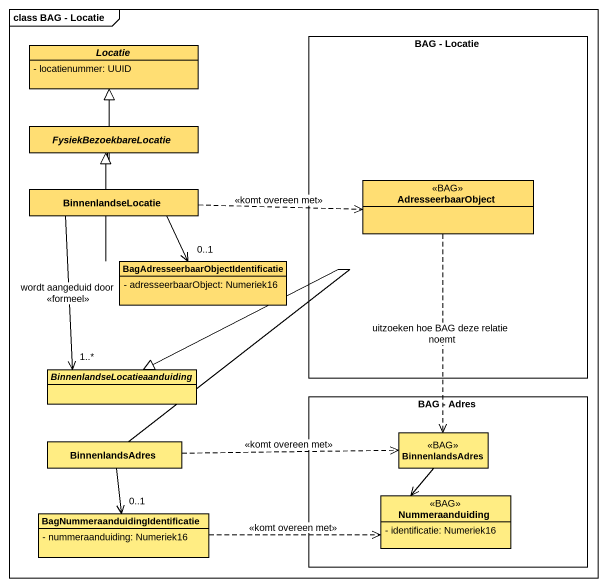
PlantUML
@startuml
mainframe class BAG - Locatie
hide circle
hide empty members
skinparam classAttributeIconSize 0
rectangle "BAG - Locatie" as BAG_Locatie {
  class AdresseerbaarObject <<BAG>> #FFDE73
}
abstract class Locatie #FFDE73 {
  - locatienummer: UUID
}
abstract class FysiekBezoekbareLocatie #FFDE73
class BinnenlandseLocatie #FFDE73
class "BagAdresseerbaarObjectIdentificatie" as BagAdresseerbaarObjectIdenti #FFDE73 {
  - adresseerbaarObject: Numeriek16
}
abstract class "BinnenlandseLocatieaanduiding" as BinnenlandseLocatieaanduidin #FFED83
rectangle "BAG - Adres" as BAG_Adres {
  class "BinnenlandsAdres" as BinnenlandsAdres_2 <<BAG>> #FFED83
  class Nummeraanduiding <<BAG>> #FFED83 {
    - identificatie: Numeriek16
  }
}
class BinnenlandsAdres #FFED83
class "BagNummeraanduidingIdentificatie" as BagNummeraanduidingIdentific #FFED83 {
  - nummeraanduiding: Numeriek16
}
FysiekBezoekbareLocatie -up-|> Locatie
BinnenlandseLocatie -up-|> FysiekBezoekbareLocatie
BinnenlandseLocatie .right.> AdresseerbaarObject : <<komt overeen met>>
AdresseerbaarObject ..> BinnenlandsAdres_2 : uitzoeken hoe BAG deze relatie noemt
BagAdresseerbaarObjectIdenti "0..1" <-up- BinnenlandseLocatie
BinnenlandseLocatieaanduidin "1..*" <-up- BinnenlandseLocatie : wordt aangeduid door\n<<formeel>>
BinnenlandsAdres -up-|> BinnenlandseLocatieaanduidin
BinnenlandsAdres .right.> BinnenlandsAdres_2 : <<komt overeen met>>
BinnenlandsAdres_2 --> Nummeraanduiding
BagNummeraanduidingIdentific "0..1" <-up- BinnenlandsAdres
BagNummeraanduidingIdentific .right.> Nummeraanduiding : <<komt overeen met>>
@enduml
